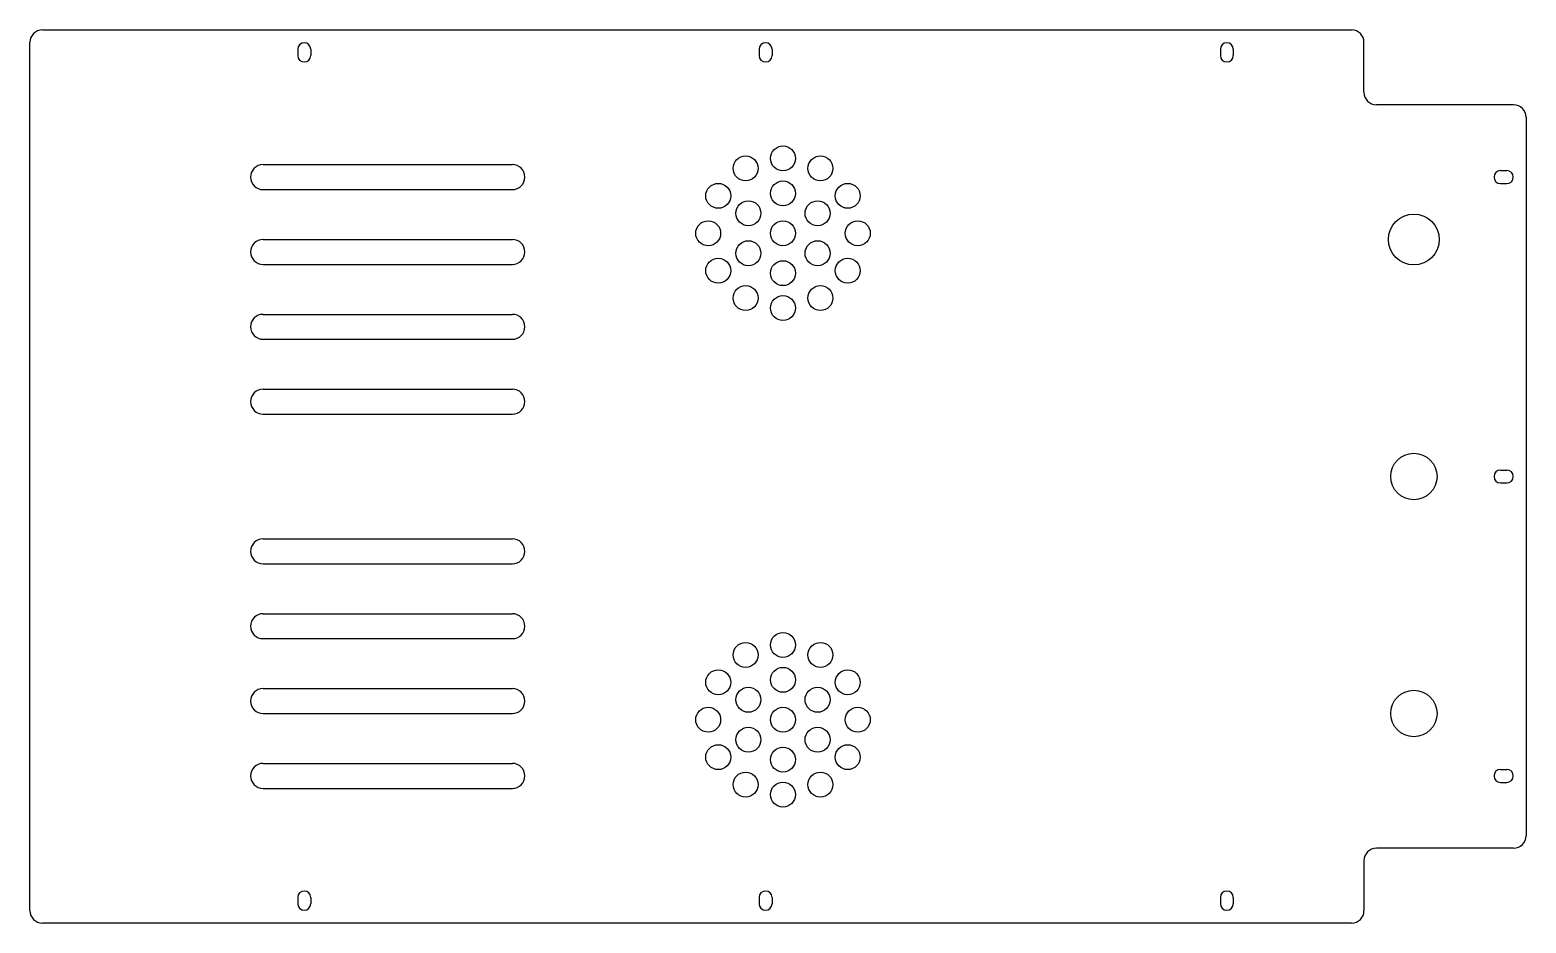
# Model space of a CAD drawing. Extents: x -194 to 406, y -179 to 179.
import ezdxf

# ---------------------------------------------------------------- set-up
doc = ezdxf.new("R2010")
doc.units = 0
doc.layers.add('Shape2DView033', color=7, linetype='CONTINUOUS')

msp = doc.modelspace()

# ---------------------------------------------------------------- linework, layer by layer
at = {"layer": 'Shape2DView033'}
for p, q in [((-193.5, -174), (-193.5, 174)), ((-188.5, 179), (336.5, 179)), ((341.5, 154), (341.5, 174)), ((-86.1, 171.25), (-86.1, 170)), ((-86.1, 170), (-86.1, 168.75)), ((-80.9, 171.25), (-80.9, 170)), ((-80.9, 170), (-80.9, 168.75)), ((98.9, 171.25), (98.9, 170)), ((98.9, 170), (98.9, 168.75)), ((104.1, 171.25), (104.1, 170)), ((104.1, 170), (104.1, 168.75)), ((283.9, 171.25), (283.9, 170)), ((283.9, 170), (283.9, 168.75)), ((289.1, 171.25), (289.1, 170)), ((289.1, 170), (289.1, 168.75)), ((401.5, 149), (346.5, 149)), ((406.5, 144), (406.5, -144)), ((-100, 125), (0, 125)), ((396.25, 122.6), (397.5, 122.6)), ((397.5, 122.6), (398.75, 122.6)), ((-100, 115), (0, 115)), ((396.25, 117.4), (397.5, 117.4)), ((397.5, 117.4), (398.75, 117.4)), ((-100, 95), (0, 95)), ((-100, 85), (0, 85)), ((-100, 65), (0, 65)), ((-100, 55), (0, 55)), ((-100, 35), (0, 35)), ((-100, 25), (0, 25)), ((396.25, 2.6), (397.5, 2.6)), ((397.5, 2.6), (398.75, 2.6)), ((396.25, -2.6), (397.5, -2.6)), ((397.5, -2.6), (398.75, -2.6)), ((-100, -25), (0, -25)), ((-100, -35), (0, -35)), ((-100, -55), (0, -55)), ((-100, -65), (0, -65)), ((-100, -85), (0, -85)), ((-100, -95), (0, -95)), ((-100, -115), (0, -115)), ((396.25, -117.4), (397.5, -117.4)), ((397.5, -117.4), (398.75, -117.4)), ((-100, -125), (0, -125)), ((396.25, -122.6), (397.5, -122.6)), ((397.5, -122.6), (398.75, -122.6)), ((401.5, -149), (346.5, -149)), ((341.5, -154), (341.5, -174)), ((-86.1, -168.75), (-86.1, -170)), ((-86.1, -170), (-86.1, -171.25)), ((-80.9, -168.75), (-80.9, -170)), ((-80.9, -170), (-80.9, -171.25)), ((98.9, -168.75), (98.9, -170)), ((98.9, -170), (98.9, -171.25)), ((104.1, -168.75), (104.1, -170)), ((104.1, -170), (104.1, -171.25)), ((283.9, -168.75), (283.9, -170)), ((283.9, -170), (283.9, -171.25)), ((289.1, -168.75), (289.1, -170)), ((289.1, -170), (289.1, -171.25)), ((336.5, -179), (-188.5, -179))]:
    msp.add_line(p, q, dxfattribs=at)
for centre, radius in [((108.5, 127.5), 5), ((93.5, 123.481), 5), ((123.5, 123.481), 5), ((82.5192, 112.5), 5), ((108.5, 113.5), 5), ((134.481, 112.5), 5), ((94.6436, 105.5), 5), ((122.356, 105.5), 5), ((78.5, 97.5), 5), ((108.5, 97.5), 5), ((138.5, 97.5), 5), ((361.5, 95), 10.2), ((94.6436, 89.5), 5), ((122.356, 89.5), 5), ((82.5192, 82.5), 5), ((108.5, 81.5), 5), ((134.481, 82.5), 5), ((93.5, 71.5192), 5), ((108.5, 67.5), 5), ((123.5, 71.5192), 5), ((361.5, 0), 9.3), ((108.5, -67.5), 5), ((93.5, -71.5192), 5), ((123.5, -71.5192), 5), ((82.5192, -82.5), 5), ((108.5, -81.5), 5), ((134.481, -82.5), 5), ((94.6436, -89.5), 5), ((122.356, -89.5), 5), ((361.5, -95), 9.3), ((78.5, -97.5), 5), ((108.5, -97.5), 5), ((138.5, -97.5), 5), ((94.6436, -105.5), 5), ((122.356, -105.5), 5), ((82.5192, -112.5), 5), ((134.481, -112.5), 5), ((108.5, -113.5), 5), ((93.5, -123.481), 5), ((123.5, -123.481), 5), ((108.5, -127.5), 5)]:
    msp.add_circle(centre, radius, dxfattribs=at)
for centre, radius, start, end in [((-188.5, 174), 5, 90, 180), ((336.5, 174), 5, 0, 90), ((-83.5, 171.25), 2.6, 0, 180), ((-83.5, 168.75), 2.6, 180, 0), ((101.5, 171.25), 2.6, 0, 180), ((101.5, 168.75), 2.6, 180, 0), ((286.5, 171.25), 2.6, 0, 180), ((286.5, 168.75), 2.6, 180, 0), ((346.5, 154), 5, 180, -90), ((401.5, 144), 5, 0, 90), ((-100, 120), 5, 90, -90), ((0, 120), 5, -90, 90), ((396.25, 120), 2.6, 90, -90), ((398.75, 120), 2.6, -90, 90), ((-100, 90), 5, 90, -90), ((0, 90), 5, -90, 90), ((-100, 60), 5, 90, -90), ((0, 60), 5, -90, 90), ((-100, 30), 5, 90, -90), ((0, 30), 5, -90, 90), ((396.25, 0), 2.6, 90, -90), ((398.75, 0), 2.6, -90, 90), ((-100, -30), 5, 90, -90), ((0, -30), 5, -90, 90), ((-100, -60), 5, 90, -90), ((0, -60), 5, -90, 90), ((-100, -90), 5, 90, -90), ((0, -90), 5, -90, 90), ((-100, -120), 5, 90, -90), ((0, -120), 5, -90, 90), ((396.25, -120), 2.6, 90, -90), ((398.75, -120), 2.6, -90, 90), ((401.5, -144), 5, -90, 0), ((346.5, -154), 5, 90, 180), ((-83.5, -168.75), 2.6, 0, 180), ((101.5, -168.75), 2.6, 0, 180), ((286.5, -168.75), 2.6, 0, 180), ((-188.5, -174), 5, 180, -90), ((-83.5, -171.25), 2.6, 180, 0), ((101.5, -171.25), 2.6, 180, 0), ((286.5, -171.25), 2.6, 180, 0), ((336.5, -174), 5, -90, 0)]:
    msp.add_arc(centre, radius, start, end, dxfattribs=at)

doc.saveas('drawing.dxf')
